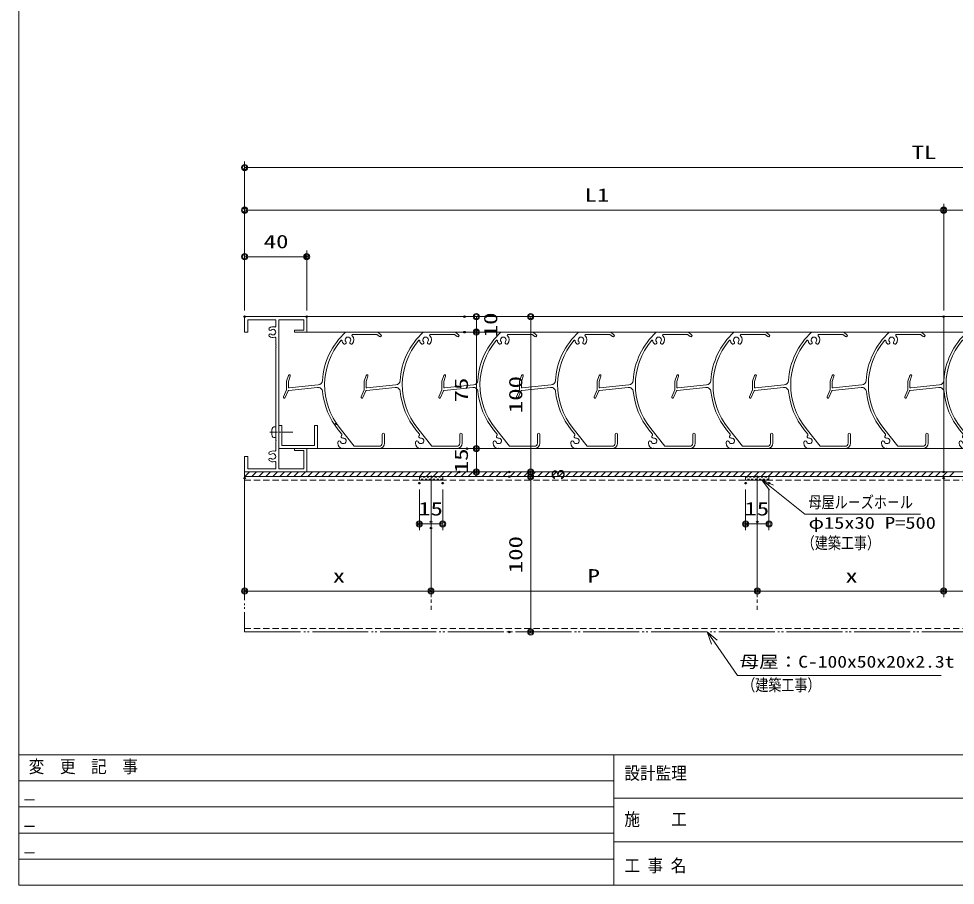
# Model space of a CAD drawing. Units: millimetres, scale not verified. Extents: x -791 to 791, y -562 to 562.
# Drawn here: x -791 to -188, y -562 to -4 of the extents above; entities that cross this region are included whole.
import ezdxf
from ezdxf.enums import TextEntityAlignment as Align

# ---------------------------------------------------------------- set-up
doc = ezdxf.new("R2010")
doc.units = ezdxf.units.MM
doc.header["$LTSCALE"] = 2
doc.header["$PDMODE"] = 32
doc.header["$PDSIZE"] = 1
for name, pattern in [('DASHED2', [3, 2, -1]), ('LONG_CHAIN', [21, 18, -1, 1, -1]), ('LONG_DOUBLE_CHAIN', [21.8, 18, -1, 0.6, -0.6, 0.6, -1])]:
    doc.linetypes.add(name, pattern=pattern)
for name, color, linetype, lineweight in [('0-0__0-6_TITLE_WAKU', 7, 'Continuous', 9), ('0-2_USERZ', 4, 'Continuous', 9), ('0-3_F-1', 7, 'Continuous', 9), ('0-5_SUNPOU', 3, 'Continuous', 9), ('0-6_0', 4, 'Continuous', 9), ('0-8_1', 7, 'Continuous', 9), ('0-9_KATAZAI', 7, 'Continuous', 9), ('0-A__0-5_005_TRSIN', 1, 'LONG_CHAIN', 9), ('0-B_NOTE', 3, 'Continuous', 9)]:
    doc.layers.add(name, color=color, linetype=linetype, lineweight=lineweight)
doc.layers.add('0-7_DEFPOINTS', color=1, linetype='Continuous')
doc.styles.add('HG丸ｺﾞｼｯｸM-PRO', font='')
doc.styles.add('ＭＳ ゴシック', font='')
doc.styles.get('HG丸ｺﾞｼｯｸM-PRO').set_extended_font_data('HG丸ｺﾞｼｯｸM-PRO')
doc.styles.get('ＭＳ ゴシック').set_extended_font_data('MS Gothic')

# ---------------------------------------------------------------- blocks, each defined once
blk = doc.blocks.new('図枠')
at = {"layer": '0-0__0-6_TITLE_WAKU'}
for p, q in [((1069.738, 84), (0, 84)), ((382.979, 84), (382.979, 0)), ((382.979, 67.2), (0, 67.2)), ((921.18, 56), (382.979, 56)), ((382.979, 50.4), (0, 50.4)), ((382.979, 33.6), (0, 33.6)), ((921.18, 28), (382.979, 28)), ((382.979, 16.8), (0, 16.8))]:
    blk.add_line(p, q, dxfattribs=at)
at = {"layer": '0-3_F-1'}
blk.add_lwpolyline([(1581.2, 0), (0, 0), (0, 1124), (1581.2, 1124)], close=True, dxfattribs=at)
at = {"layer": '0-0__0-6_TITLE_WAKU', "style": 'ＭＳ ゴシック', "width": 0.9}
for s, p in [('変\u3000更\u3000記\u3000事', (6.437, 69.881)), ('設計監理', (389.891, 65.618)), ('施\u3000\u3000工', (389.891, 35.897)), ('工', (389.891, 6.11)), ('事', (404.785, 6.11)), ('名', (419.678, 6.11))]:
    blk.add_text(s, height=8.182, dxfattribs=at).set_placement(p, align=Align.BOTTOM_LEFT)
blk = doc.blocks.new('DOT1')
at = {"layer": '0-6_0', "color": 7}
blk.add_line((0, 0), (-2, 0), dxfattribs=at)
for radius in [1, 0.65]:
    blk.add_circle((0, 0), radius, dxfattribs=at)
blk = doc.blocks.new('m-3027')
at = {"layer": '0-8_1'}
for points in [[(187.566, 40), (196, 40), (196, 4), (180, 4), (180, 0), (200, 0), (200, 80), (180, 80), (180, 64), (182.4, 64), (182.4, 76), (196, 76), (196, 44), (4, 44), (4, 76), (27.6, 76), (27.6, 64), (30, 64), (30, 80), (0, 80), (0, 0), (20, 0), (20, 4), (4, 4), (4, 40), (12.434, 40)], [(27.566, 40), (39.4, 40), (40, 40.6), (40.6, 40), (159.4, 40), (160, 40.6), (160.6, 40), (162.4, 40), (163, 40.6), (163.6, 40), (172.434, 40)]]:
    blk.add_lwpolyline(points, dxfattribs=at)
for centre, radius, start, end in [((12.434, 39), 1, 341.03443, 90), ((20, 36.4), 7, 161.03442, 221.29143), ((20, 36.4), 3.6, 318.70857, 221.29143), ((20, 36.4), 7, 318.70857, 18.96558), ((27.566, 39), 1, 90, 198.96558), ((172.434, 39), 1, 341.03443, 90), ((180, 36.4), 7, 161.03442, 221.29143), ((180, 36.4), 3.6, 318.70857, 221.29143), ((180, 36.4), 7, 318.70857, 18.96557), ((187.566, 39), 1, 90, 198.96557), ((16.018, 32.903), 1.7, 221.29143, 41.29143), ((23.982, 32.903), 1.7, 138.70857, 318.70857), ((176.018, 32.903), 1.7, 221.29143, 41.29143), ((183.982, 32.903), 1.7, 138.70857, 318.70857)]:
    blk.add_arc(centre, radius, start, end, dxfattribs=at)
blk = doc.blocks.new('K-20417')
at = {"layer": '0-8_1'}
for p, q in [((20.367, 150), (-20.3, 150)), ((-11.139, 147), (19.367, 147)), ((19.967, 146.8), (23.3, 144.3)), ((25.1, 146.7), (20.967, 149.8)), ((-98.002, 65.715), (-94.135, 74.469)), ((-93.322, 75.06), (-56.487, 78.855)), ((-55.507, 81.972), (-92.798, 78.129)), ((-29.861, 24.211), (-25.26, 18.516)), ((-9.167, 3.372), (-27.528, 26.096)), ((26.7, 18.5), (26.7, 7)), ((29.7, 7), (29.7, 18.5)), ((-30.3, 8.136), (-30.3, 7)), ((22.7, 3), (-8.389, 3))]:
    blk.add_line(p, q, dxfattribs=at)
for points in [[(-93.835, 94.189), (-96.3, 87), (-96.3, 75.507), (-100.198, 66.685)], [(-93.9, 79.124), (-93.9, 86.6), (-91.565, 93.411)], [(-23.876, 0.024), (-23.3, 0.6), (-22.7, 0), (22.7, 0)]]:
    blk.add_lwpolyline(points, dxfattribs=at)
for centre, radius, start, end in [((41.7, 82.029), 92, 132.3698, 176.54233), ((-11.139, 146), 1, 90, 224.24072), ((-17.3, 140), 7.6, 320.92483, 44.24072), ((19.367, 146), 1, 53.1301, 90), ((20.367, 149), 1, 53.1301, 90), ((24.2, 145.5), 1.5, 233.1301, 53.1301), ((41.7, 82.029), 89, 140.06109, 218.93662), ((-25.772, 138.523), 1, 9.89048, 140.06109), ((-17.3, 140), 7.6, 189.89048, 219.07517), ((-21.647, 136.47), 2, 219.07517, 39.07517), ((-17.3, 140), 3.6, 320.92483, 219.07517), ((-12.953, 136.47), 2, 140.92483, 320.92483), ((-92.7, 93.8), 1.2, 341.07536, 161.07536), ((-56.122, 87.94), 6, 275.88237, 356.54233), ((-93.22, 74.065), 1, 95.88237, 156.16279), ((-92.9, 79.124), 1, 180, 275.88237), ((-55.873, 72.886), 6, 5.3534, 95.88237), ((41.7, 82.029), 92, 185.3534, 218.93662), ((-99.1, 66.2), 1.2, 156.16279, 336.16279), ((-23.3, 10), 3.6, 199.9455, 99.07517), ((-24.183, 15.53), 2, 128.19035, 279.07517), ((-26.038, 17.888), 1, 308.19035, 38.93662), ((28.2, 18.5), 1.5, 0, 180), ((-28.436, 8.136), 1.864, 19.9455, 180), ((-23.3, 7), 7, 180, 265.27806), ((-8.389, 4), 1, 218.93662, 270), ((22.7, 7), 7, 270, 0), ((22.7, 7), 4, 270, 0)]:
    blk.add_arc(centre, radius, start, end, dxfattribs=at)
blk = doc.blocks.new('丸ビス簡略')
at = {"layer": '0-6_0'}
for p, q in [((-7, 0), (-6.804, 2.239)), ((7, 0), (-7, 0)), ((7, 0), (6.804, 2.239))]:
    blk.add_line(p, q, dxfattribs=at)
at = {"layer": '0-6_0', "color": 1}
for p, q in [((0, -2.327), (0, 7.507)), ((0, -6.727), (0, -4.327)), ((0, -21.86), (0, -8.727))]:
    blk.add_line(p, q, dxfattribs=at)
at = {"layer": '0-6_0'}
for centre, radius, start, end in [((-4.214, 2.012), 2.6, 105.88085, 175), ((0, -12.8), 18, 74.11915, 105.88085), ((4.214, 2.012), 2.6, 5, 74.11915)]:
    blk.add_arc(centre, radius, start, end, dxfattribs=at)
blk = doc.blocks.new('_Open30')
at = {"layer": '0-6_0', "color": 7}
blk.add_line((0, 0), (-2, 0), dxfattribs=at)
blk.add_lwpolyline([(-2, 0.5359), (0, 0), (-2, -0.5359)], dxfattribs=at)

msp = doc.modelspace()

# ---------------------------------------------------------------- linework, layer by layer
at = {"layer": '0-2_USERZ', "color": 3}
for p, q in [((-645.175, -191.987), (-645.175, -96.073)), ((-641.175, -100.073), (222.325, -100.073)), ((-645.175, -191.987), (-645.175, -123.505)), ((-195.175, -191.987), (-195.175, -123.505)), ((-195.175, -191.987), (-195.175, -123.505)), ((-641.175, -127.505), (-199.175, -127.505)), ((-191.175, -127.505), (222.325, -127.505)), ((-645.175, -191.987), (-645.175, -153.453)), ((-605.175, -191.987), (-605.175, -153.453)), ((-641.175, -157.453), (-609.175, -157.453)), ((-485.955, -195.987), (-456.994, -195.987)), ((-460.994, -199.987), (-460.994, -291.987)), ((-460.994, -291.987), (-460.994, -287.987)), ((-470.79, -295.987), (-456.994, -295.987)), ((-470.79, -295.987), (-456.994, -295.987)), ((-470.79, -298.987), (-456.994, -298.987)), ((-470.79, -298.987), (-456.994, -298.987)), ((-460.994, -295.987), (-460.994, -298.987)), ((-460.994, -302.987), (-460.994, -306.987)), ((-460.994, -302.987), (-460.994, -394.987)), ((-470.79, -398.987), (-456.994, -398.987))]:
    msp.add_line(p, q, dxfattribs=at)
at = {"layer": '0-2_USERZ'}
for p, q in [((-644.974, -298.987), (-641.974, -295.987)), ((-640.484, -298.987), (-637.484, -295.987)), ((-635.993, -298.987), (-632.993, -295.987)), ((-631.503, -298.987), (-628.503, -295.987)), ((-627.013, -298.987), (-624.013, -295.987)), ((-622.523, -298.987), (-619.523, -295.987)), ((-618.033, -298.987), (-615.033, -295.987)), ((-613.543, -298.987), (-610.543, -295.987)), ((-609.053, -298.987), (-606.053, -295.987)), ((-604.562, -298.987), (-601.562, -295.987)), ((-600.072, -298.987), (-597.072, -295.987)), ((-595.582, -298.987), (-592.582, -295.987)), ((-591.092, -298.987), (-588.092, -295.987)), ((-586.602, -298.987), (-583.602, -295.987)), ((-582.112, -298.987), (-579.112, -295.987)), ((-577.622, -298.987), (-574.622, -295.987)), ((-573.132, -298.987), (-570.132, -295.987)), ((-568.641, -298.987), (-565.641, -295.987)), ((-564.151, -298.987), (-561.151, -295.987)), ((-559.661, -298.987), (-556.661, -295.987)), ((-555.171, -298.987), (-552.171, -295.987)), ((-550.681, -298.987), (-547.681, -295.987)), ((-546.191, -298.987), (-543.191, -295.987)), ((-541.701, -298.987), (-538.701, -295.987)), ((-537.211, -298.987), (-534.211, -295.987)), ((-532.72, -298.987), (-529.72, -295.987)), ((-528.23, -298.987), (-525.23, -295.987)), ((-523.74, -298.987), (-520.74, -295.987)), ((-519.25, -298.987), (-516.25, -295.987)), ((-514.76, -298.987), (-511.76, -295.987)), ((-510.27, -298.987), (-507.27, -295.987)), ((-505.78, -298.987), (-502.78, -295.987)), ((-501.29, -298.987), (-498.29, -295.987)), ((-496.799, -298.987), (-493.799, -295.987)), ((-492.309, -298.987), (-489.309, -295.987)), ((-487.819, -298.987), (-484.819, -295.987)), ((-483.329, -298.987), (-480.329, -295.987)), ((-478.839, -298.987), (-475.839, -295.987)), ((-474.349, -298.987), (-471.349, -295.987)), ((-469.859, -298.987), (-466.859, -295.987)), ((-465.369, -298.987), (-462.369, -295.987)), ((-460.878, -298.987), (-457.878, -295.987)), ((-456.388, -298.987), (-453.388, -295.987)), ((-451.898, -298.987), (-448.898, -295.987)), ((-447.408, -298.987), (-444.408, -295.987)), ((-442.918, -298.987), (-439.918, -295.987)), ((-438.428, -298.987), (-435.428, -295.987)), ((-433.938, -298.987), (-430.938, -295.987)), ((-429.448, -298.987), (-426.448, -295.987)), ((-424.957, -298.987), (-421.957, -295.987)), ((-420.467, -298.987), (-417.467, -295.987)), ((-415.977, -298.987), (-412.977, -295.987)), ((-411.487, -298.987), (-408.487, -295.987)), ((-406.997, -298.987), (-403.997, -295.987)), ((-402.507, -298.987), (-399.507, -295.987)), ((-398.017, -298.987), (-395.017, -295.987)), ((-393.526, -298.987), (-390.526, -295.987)), ((-389.036, -298.987), (-386.036, -295.987)), ((-384.546, -298.987), (-381.546, -295.987)), ((-380.056, -298.987), (-377.056, -295.987)), ((-375.566, -298.987), (-372.566, -295.987)), ((-371.076, -298.987), (-368.076, -295.987)), ((-366.586, -298.987), (-363.586, -295.987)), ((-362.096, -298.987), (-359.096, -295.987)), ((-357.605, -298.987), (-354.605, -295.987)), ((-353.115, -298.987), (-350.115, -295.987)), ((-348.625, -298.987), (-345.625, -295.987)), ((-344.135, -298.987), (-341.135, -295.987)), ((-339.645, -298.987), (-336.645, -295.987)), ((-335.155, -298.987), (-332.155, -295.987)), ((-330.665, -298.987), (-327.665, -295.987)), ((-326.175, -298.987), (-323.175, -295.987)), ((-321.684, -298.987), (-318.684, -295.987)), ((-317.194, -298.987), (-314.194, -295.987)), ((-312.704, -298.987), (-309.704, -295.987)), ((-308.214, -298.987), (-305.214, -295.987)), ((-303.724, -298.987), (-300.724, -295.987)), ((-299.234, -298.987), (-296.234, -295.987)), ((-294.744, -298.987), (-291.744, -295.987)), ((-290.254, -298.987), (-287.254, -295.987)), ((-285.763, -298.987), (-282.763, -295.987)), ((-281.273, -298.987), (-278.273, -295.987)), ((-276.783, -298.987), (-273.783, -295.987)), ((-272.293, -298.987), (-269.293, -295.987)), ((-267.803, -298.987), (-264.803, -295.987)), ((-263.313, -298.987), (-260.313, -295.987)), ((-258.823, -298.987), (-255.823, -295.987)), ((-254.333, -298.987), (-251.333, -295.987)), ((-249.842, -298.987), (-246.842, -295.987)), ((-245.352, -298.987), (-242.352, -295.987)), ((-240.862, -298.987), (-237.862, -295.987)), ((-236.372, -298.987), (-233.372, -295.987)), ((-231.882, -298.987), (-228.882, -295.987)), ((-227.392, -298.987), (-224.392, -295.987)), ((-222.902, -298.987), (-219.902, -295.987)), ((-218.411, -298.987), (-215.411, -295.987)), ((-213.921, -298.987), (-210.921, -295.987)), ((-209.431, -298.987), (-206.431, -295.987)), ((-204.941, -298.987), (-201.941, -295.987)), ((-200.451, -298.987), (-197.451, -295.987)), ((-195.961, -298.987), (-192.961, -295.987)), ((-191.471, -298.987), (-188.471, -295.987))]:
    msp.add_line(p, q, dxfattribs=at)
msp.add_lwpolyline([(-645.175, -295.987), (226.325, -295.987), (226.325, -298.987), (-645.175, -298.987)], close=True, dxfattribs=at)
msp.add_lwpolyline([(-645.175, -295.987), (226.325, -295.987), (226.325, -298.987), (-645.175, -298.987)], close=True, dxfattribs=at)
at = {"layer": '0-2_USERZ', "color": 3, "linetype": 'LONG_DOUBLE_CHAIN'}
msp.add_lwpolyline([(-645.175, -398.987), (226.325, -398.987), (226.325, -298.987), (-645.175, -298.987)], close=True, dxfattribs=at)
at = {"layer": '0-5_SUNPOU'}
for p, q in [((-605.175, -195.987), (186.325, -195.987)), ((-499.634, -195.987), (-491.976, -195.987)), ((-195.175, -195.987), (-195.175, -295.987)), ((-495.976, -199.987), (-495.976, -201.987)), ((-605.175, -205.987), (186.325, -205.987)), ((-499.634, -205.987), (-491.976, -205.987)), ((-499.634, -205.987), (-491.976, -205.987)), ((-495.976, -209.987), (-495.976, -276.987)), ((-605.175, -280.987), (186.325, -280.987)), ((-498.052, -280.987), (-491.976, -280.987)), ((-498.052, -280.987), (-491.976, -280.987)), ((-495.976, -284.987), (-495.976, -291.987)), ((-605.175, -295.987), (186.325, -295.987)), ((-605.175, -298.987), (62.688, -298.987)), ((-532.675, -299.424), (-531.509, -299.424)), ((-531.509, -300.674), (-530.259, -300.674)), ((-530.259, -299.424), (-529.009, -299.424)), ((-529.009, -300.674), (-527.759, -300.674)), ((-527.759, -299.424), (-526.509, -299.424)), ((-526.509, -300.674), (-525.259, -300.674)), ((-525.259, -299.424), (-524.009, -299.424)), ((-524.009, -300.674), (-522.759, -300.674)), ((-522.759, -299.424), (-521.509, -299.424)), ((-521.509, -300.674), (-520.259, -300.674)), ((-520.259, -299.424), (-519.009, -299.424)), ((-519.009, -300.674), (-517.759, -300.674)), ((-517.759, -299.424), (-517.675, -299.424)), ((-502.923, -295.987), (-491.976, -295.987)), ((-322.675, -299.424), (-321.509, -299.424)), ((-321.509, -300.674), (-320.259, -300.674)), ((-320.259, -299.424), (-319.009, -299.424)), ((-319.009, -300.674), (-317.759, -300.674)), ((-317.759, -299.424), (-316.509, -299.424)), ((-316.509, -300.674), (-315.259, -300.674)), ((-315.259, -299.424), (-314.009, -299.424)), ((-314.009, -300.674), (-312.759, -300.674)), ((-312.759, -299.424), (-311.509, -299.424)), ((-311.509, -300.674), (-310.259, -300.674)), ((-310.259, -299.424), (-309.009, -299.424)), ((-309.009, -300.674), (-307.759, -300.674)), ((-307.759, -299.424), (-307.675, -299.424)), ((-195.175, -299.987), (-195.175, -376.632)), ((-645.175, -303.987), (-645.175, -376.632)), ((-532.675, -307.187), (-532.675, -333.428)), ((-517.675, -307.187), (-517.675, -333.428)), ((-322.675, -307.187), (-322.675, -333.428)), ((-307.675, -307.187), (-307.675, -333.428)), ((-195.175, -303.987), (-195.175, -376.632)), ((-521.675, -329.428), (-528.675, -329.428)), ((-311.675, -329.428), (-318.675, -329.428)), ((-525.175, -332.081), (-525.175, -376.632)), ((-525.175, -336.081), (-525.175, -376.632)), ((-315.175, -332.081), (-315.175, -376.632)), ((-315.175, -332.081), (-315.175, -376.632)), ((-529.175, -372.632), (-641.175, -372.632)), ((-319.175, -372.632), (-521.175, -372.632)), ((-199.175, -372.632), (-311.175, -372.632)), ((-79.175, -372.632), (-191.175, -372.632))]:
    msp.add_line(p, q, dxfattribs=at)
at = {"layer": '0-5_SUNPOU', "linetype": 'DASHED2'}
for p, q in [((-645.175, -301.287), (226.325, -301.287)), ((-645.175, -396.687), (226.325, -396.687))]:
    msp.add_line(p, q, dxfattribs=at)
at = {"layer": '0-5_SUNPOU'}
for points in [[(-532.675, -301.287), (-517.675, -301.287), (-517.675, -298.987), (-532.675, -298.987)], [(-532.675, -301.287), (-517.675, -301.287), (-517.675, -298.987), (-532.675, -298.987)], [(-322.675, -301.287), (-307.675, -301.287), (-307.675, -298.987), (-322.675, -298.987)], [(-322.675, -301.287), (-307.675, -301.287), (-307.675, -298.987), (-322.675, -298.987)]]:
    msp.add_lwpolyline(points, close=True, dxfattribs=at)
at = {"layer": '0-7_DEFPOINTS'}
for p in [(-195.175, -127.505), (-605.175, -157.453), (-645.175, -195.987), (-605.175, -195.987), (-503.634, -195.987), (-489.955, -195.987), (-195.175, -195.987), (-503.634, -205.987), (-495.976, -205.987), (-502.052, -280.987), (-495.976, -280.987), (-645.175, -299.987), (-506.923, -295.987), (-495.976, -295.987), (-474.79, -295.987), (-474.79, -298.987), (-460.994, -295.987), (-460.994, -298.987), (-195.175, -295.987), (-195.175, -299.987), (-532.675, -303.187), (-517.675, -303.187), (-322.675, -303.187), (-307.675, -303.187), (-532.675, -329.428), (-525.175, -328.081), (-322.675, -329.428), (-315.175, -328.081), (-525.175, -332.081), (-645.175, -372.632), (-525.175, -372.632), (-315.175, -372.632), (-195.175, -372.632), (-474.79, -398.987), (-460.994, -398.987)]:
    msp.add_point(p, dxfattribs=at)
at = {"layer": '0-8_1', "color": 1}
msp.add_point((-586.325, -264.934), dxfattribs=at)
at = {"layer": '0-9_KATAZAI'}
msp.add_lwpolyline([(-621.175, -265.987), (-623.175, -265.987), (-623.175, -280.987), (-598.175, -280.987), (-598.175, -265.987), (-600.175, -265.987), (-600.175, -278.987), (-621.175, -278.987)], close=True, dxfattribs=at)
at = {"layer": '0-A__0-5_005_TRSIN'}
for p, q in [((-525.175, -298.165), (-525.175, -384.832)), ((-315.175, -298.165), (-315.175, -384.832))]:
    msp.add_line(p, q, dxfattribs=at)
at = {"layer": '0-B_NOTE'}
for points in [[(-210.213, -323.202), (-284.586, -323.202), (-306.03, -306.073)], [(-196.909, -426.912), (-327.92, -426.912), (-342.804, -405.551)]]:
    msp.add_lwpolyline(points, dxfattribs=at)

# ---------------------------------------------------------------- block references
at = {"layer": '0-2_USERZ'}
msp.add_blockref('図枠', (-790.6, -562), dxfattribs=at)
for name, p, xscale, yscale, rotation in [('DOT1', (-645.175, -100.073), 2, 2, 180), ('DOT1', (-645.175, -127.505), 2, 2, 180), ('DOT1', (-195.175, -127.505), 2, 2, 180), ('DOT1', (-645.175, -157.453), 2, 2, 180), ('DOT1', (-460.994, -195.987), 2, 2, 90), ('丸ビス簡略', (-625.175, -270.407), -0.5, 0.5, 90), ('DOT1', (-460.994, -295.987), 2, 2, 270), ('DOT1', (-460.994, -295.987), 2, 2, 270), ('DOT1', (-460.994, -298.987), 2, 2, 90), ('DOT1', (-460.994, -298.987), 2, 2, 90), ('DOT1', (-460.994, -398.987), 2, 2, 270)]:
    msp.add_blockref(name, p, dxfattribs=dict(at, xscale=xscale, yscale=yscale, rotation=rotation))
at = {"layer": '0-2_USERZ', "xscale": 2, "yscale": 2}
for p in [(-195.175, -127.505), (-605.175, -157.453)]:
    msp.add_blockref('DOT1', p, dxfattribs=at)
at = {"layer": '0-5_SUNPOU', "xscale": 2, "yscale": 2}
for p, rotation in [((-495.976, -195.987), 90), ((-495.976, -205.987), 270), ((-495.976, -205.987), 90), ((-495.976, -280.987), 270), ((-495.976, -280.987), 90), ((-495.976, -295.987), 270), ((-532.675, -329.428), 180), ((-322.675, -329.428), 180), ((-645.175, -372.632), 180), ((-525.175, -372.632), 180), ((-315.175, -372.632), 180), ((-195.175, -372.632), 180)]:
    msp.add_blockref('DOT1', p, dxfattribs=dict(at, rotation=rotation))
for p in [(-517.675, -329.428), (-307.675, -329.428), (-525.175, -372.632), (-315.175, -372.632), (-195.175, -372.632)]:
    msp.add_blockref('DOT1', p, dxfattribs=at)
at = {"layer": '0-9_KATAZAI', "xscale": -0.5, "yscale": 0.5, "rotation": 270}
msp.add_blockref('m-3027', (-645.175, -295.987), dxfattribs=at)
at = {"layer": '0-9_KATAZAI', "xscale": 0.5, "yscale": 0.5}
for p in [(-570.025, -280.987), (-520.025, -280.987), (-470.025, -280.987), (-420.025, -280.987), (-370.025, -280.987), (-320.025, -280.987), (-270.025, -280.987), (-220.025, -280.987), (-170.025, -280.987)]:
    msp.add_blockref('K-20417', p, dxfattribs=at)
at = {"layer": '0-B_NOTE', "xscale": 4, "yscale": 4}
for p, rotation in [((-312.281, -301.08), 141.38328), ((-347.377, -398.987), 124.86755)]:
    msp.add_blockref('_Open30', p, dxfattribs=dict(at, rotation=rotation))

# ---------------------------------------------------------------- texts
at = {"layer": '0-0__0-6_TITLE_WAKU', "color": 6, "style": 'ＭＳ ゴシック', "width": 1.5}
for p in [(-787.763, -508.256), (-787.763, -525.277), (-787.763, -542.298)]:
    msp.add_text('_', height=8.182, dxfattribs=at).set_placement(p, align=Align.BOTTOM_LEFT)
at = {"layer": '0-2_USERZ', "color": 3, "style": 'ＭＳ ゴシック', "width": 1.35}
for s, p in [('TL', (-215.789, -97.239)), ('L1', (-426.346, -124.67)), ('40', (-632.889, -154.618))]:
    msp.add_text(s, height=8.666, dxfattribs=at).set_placement(p, align=Align.BOTTOM_LEFT)
at = {"layer": '0-2_USERZ', "color": 3}
for s, height, style, width, p in [('100', 8.666, 'ＭＳ ゴシック', 1.35, (-463.829, -258.137)), ('3', 8.156, 'HG丸ｺﾞｼｯｸM-PRO', 1.15, (-436.887, -301.114)), ('100', 8.666, 'ＭＳ ゴシック', 1.35, (-463.829, -361.137))]:
    msp.add_text(s, height=height, rotation=90, dxfattribs=dict(at, style=style, width=width)).set_placement(p, align=Align.BOTTOM_LEFT)
at = {"layer": '0-5_SUNPOU', "style": 'ＭＳ ゴシック', "width": 1.35}
for s, p in [('10', (-479.931, -209.28)), ('75', (-498.811, -251.202)), ('15', (-498.811, -296.78))]:
    msp.add_text(s, height=8.666, rotation=90, dxfattribs=at).set_placement(p, align=Align.BOTTOM_LEFT)
for s, p in [('15', (-533.468, -326.593)), ('15', (-323.468, -326.593)), ('x', (-588.453, -369.797)), ('P', (-424.418, -369.797)), ('x', (-258.453, -369.797))]:
    msp.add_text(s, height=8.666, dxfattribs=at).set_placement(p, align=Align.BOTTOM_LEFT)
at = {"layer": '0-B_NOTE', "style": 'ＭＳ ゴシック'}
for s, width, p in [('母屋ル－ズホ－ル', 0.8, (-282.168, -321.609)), ('φ15x30 P=500', 1.25, (-282.168, -334.888)), ('（建築工事）', 0.8, (-286.566, -347.867)), ('母屋：C-100x50x20x2.3t', 1.2, (-326.628, -424.269)), ('（建築工事）', 0.8, (-324.853, -439.29))]:
    msp.add_text(s, height=7.698, dxfattribs=dict(at, width=width)).set_placement(p, align=Align.BOTTOM_LEFT)

doc.saveas('drawing.dxf')
